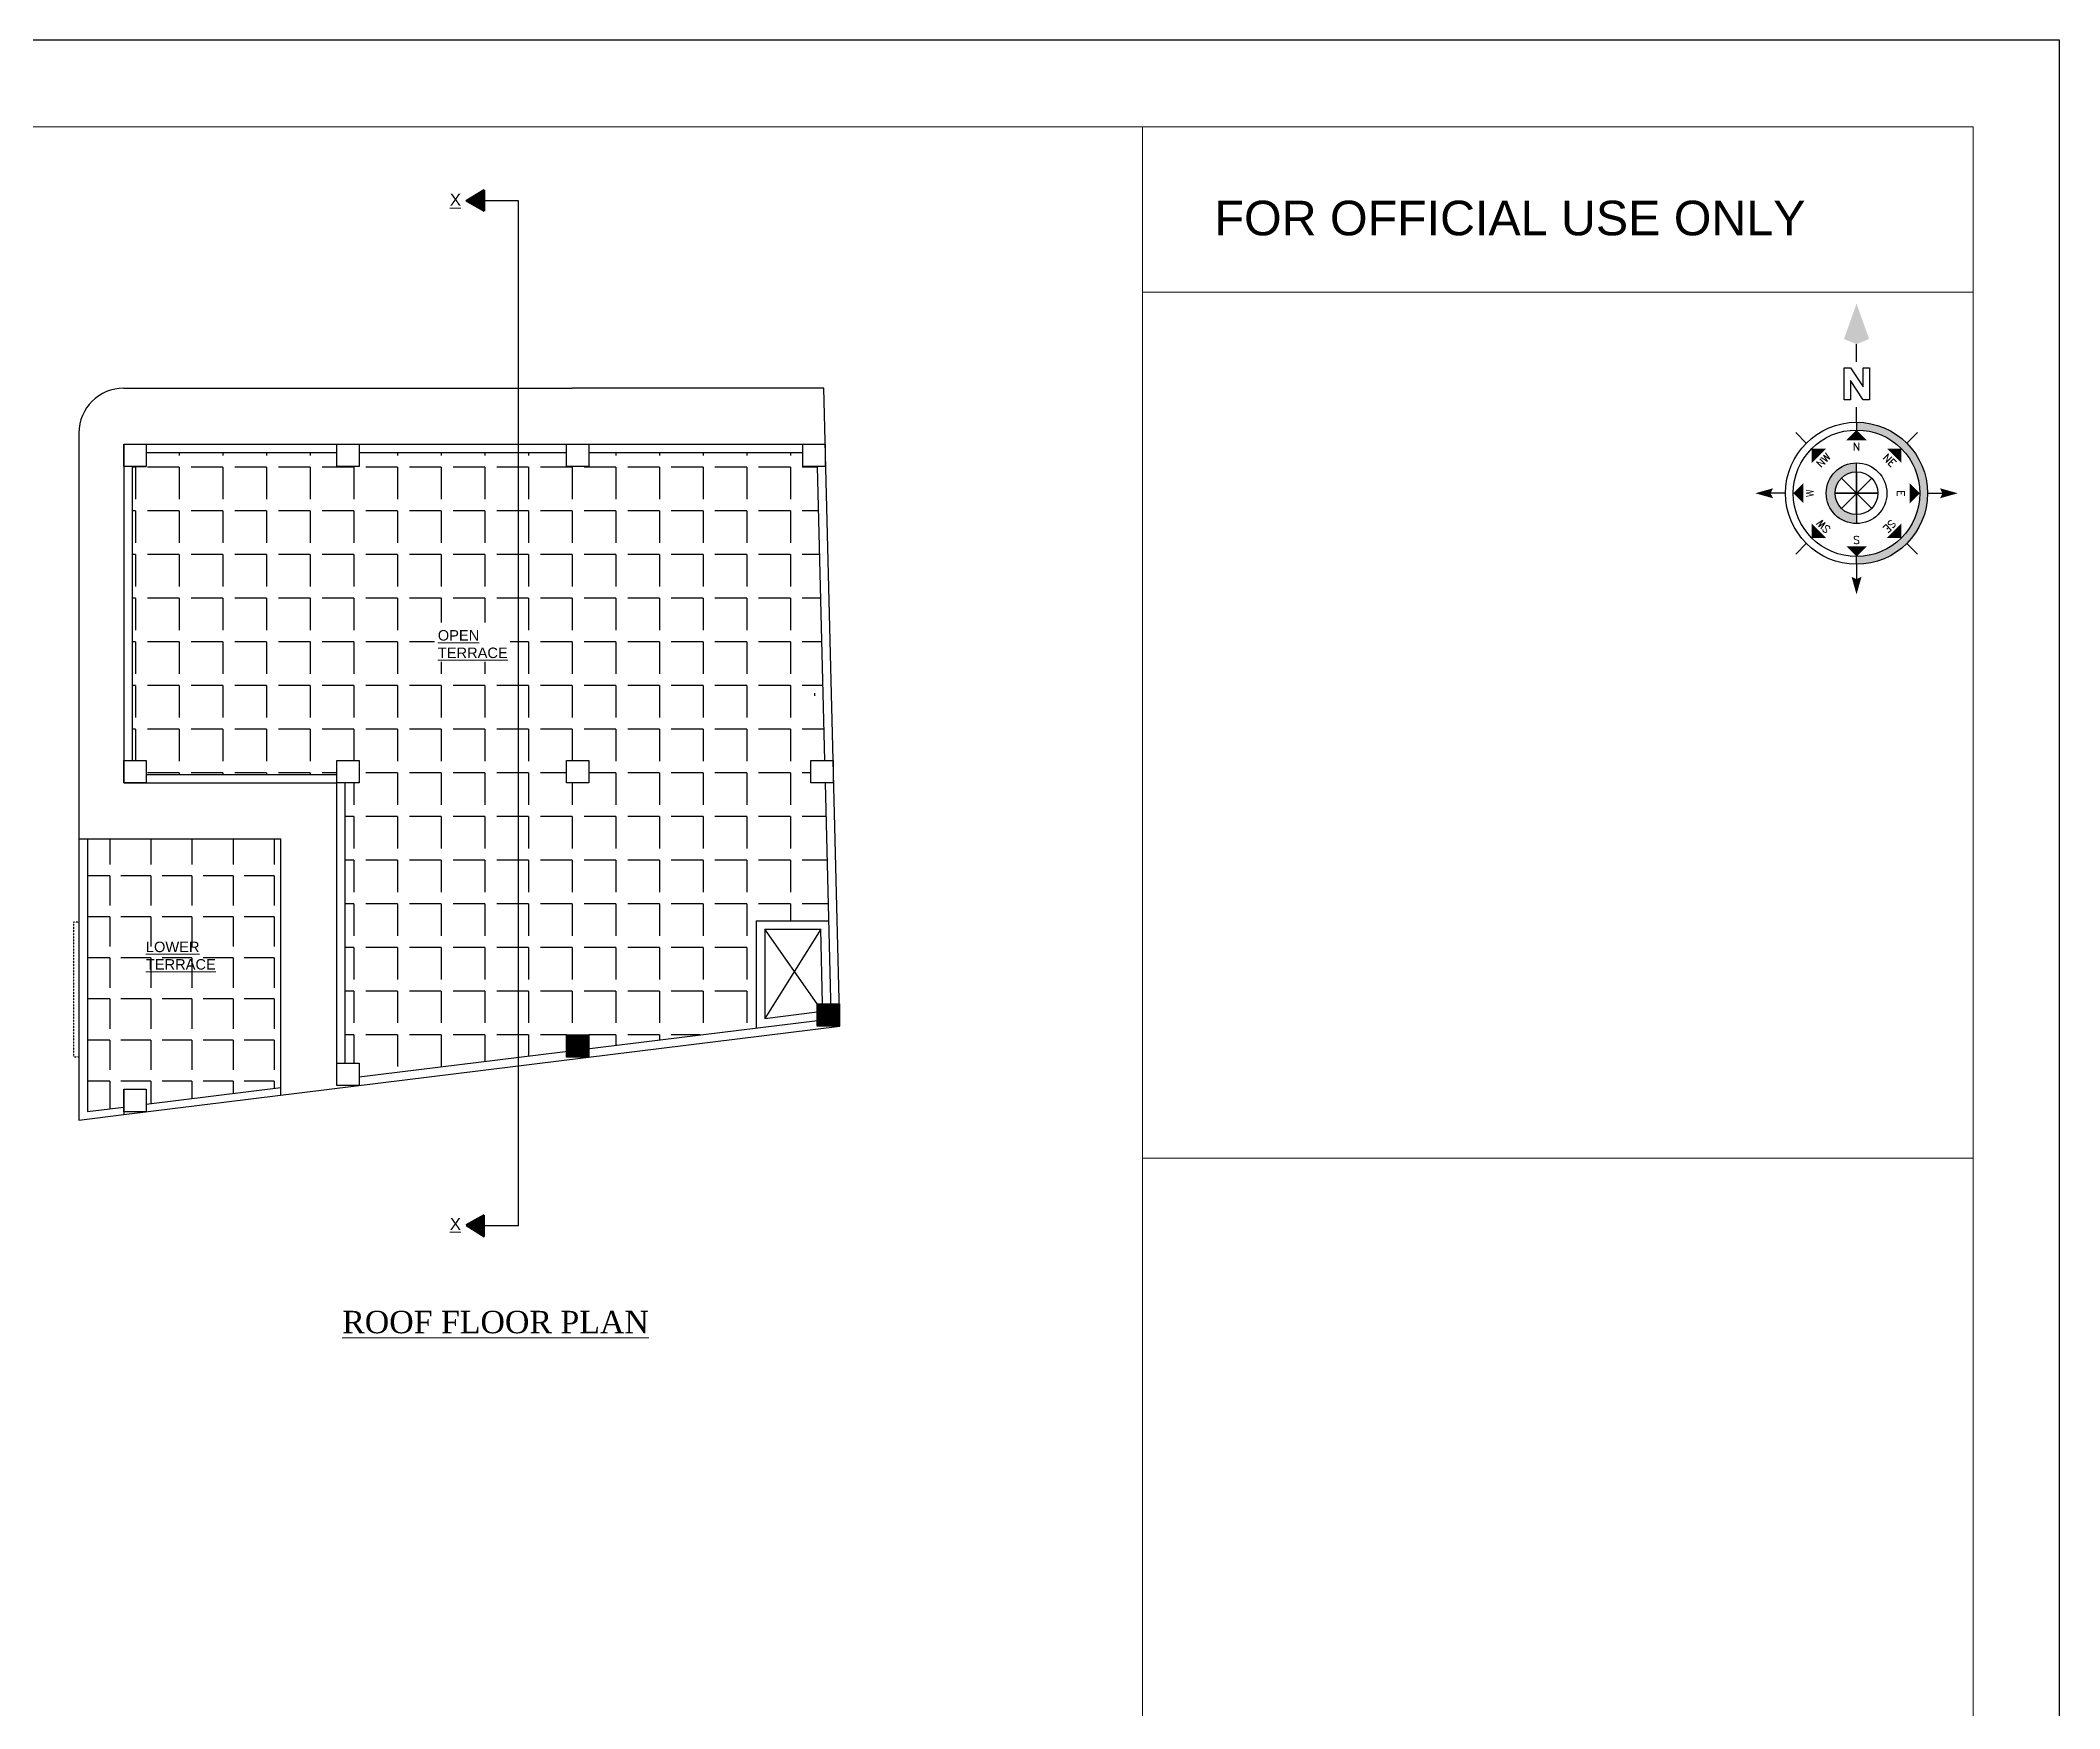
# Model space of a CAD drawing. Header units: inches. Extents: x -111 to 45239, y -6849 to 1261.
# Drawn here: x 26711 to 27792, y -1087 to -193 of the extents above; entities that cross this region are included whole.
import ezdxf
from ezdxf.enums import TextEntityAlignment as Align

# ---------------------------------------------------------------- set-up
doc = ezdxf.new("R2010")
doc.units = ezdxf.units.IN
doc.header["$LTSCALE"] = 0.5
doc.header["$MEASUREMENT"] = 0
doc.linetypes.add('DASH', pattern=[0.35, 0.25, -0.1])
for name, color, linetype, lineweight in [('ELE1', 3, 'Continuous', 9), ('TEXT', 220, 'Continuous', 9), ('Text 0.200', 122, 'Continuous', 20), ('Toilet', 7, 'Continuous', 25), ('wall', 20, 'Continuous', 40)]:
    doc.layers.add(name, color=color, linetype=linetype, lineweight=lineweight)
doc.styles.add('Romans', font='romans.shx')
doc.styles.get("Standard").update_dxf_attribs({"font": 'arial.ttf'})

# ---------------------------------------------------------------- blocks, each defined once
blk = doc.blocks.new('Anno_North_J_Metric')
h = blk.add_hatch(color=0)
h.paths.add_polyline_path([(-4.17, 0), (-4.68, 0, 1), (4.68, 0), (4.17, 0, -1)])
h.paths.add_polyline_path([(1.41, 0), (2, 0, 1), (-2, 0), (-1.41, 0, -1)])
at = {"color": 0}
for p, q in [((0, 4.68), (0, 5.67)), ((-3.31, 3.31), (-4.01, 4.01)), ((3.31, 3.31), (4.01, 4.01)), ((0, -1.41), (0, 1.41)), ((0, 1.41), (0, -1.41)), ((-4.68, 0), (-5.67, 0)), ((-4.68, 0), (-4.17, 0)), ((-1.41, 0), (-2, 0)), ((1.41, 0), (-1.41, 0)), ((-1.41, 0), (1.41, 0)), ((1, 1), (-1, -1)), ((1, -1), (-1, 1)), ((-1, -1), (1, 1)), ((-1, 1), (1, -1)), ((1.41, 0), (2, 0)), ((4.68, 0), (4.17, 0)), ((4.68, 0), (5.67, 0)), ((8.67, 0), (9.83, 0)), ((-3.31, -3.31), (-4.01, -4.01)), ((3.31, -3.31), (4.01, -4.01)), ((0, -4.68), (0, -5.67))]:
    blk.add_line(p, q, dxfattribs=at)
at = {"color": 0, "linetype": 'ByBlock'}
for p, q in [((6.17, 0.82), (8.27, 0.82)), ((6.17, 0.4), (6.17, 0.82)), ((6.17, -0.44), (7.43, 0.4)), ((7.43, 0.4), (6.17, 0.4)), ((8.27, 0.4), (7.01, -0.44)), ((8.27, 0.82), (8.27, 0.4)), ((6.17, -0.86), (6.17, -0.44)), ((8.27, -0.86), (6.17, -0.86)), ((7.01, -0.44), (8.27, -0.44)), ((8.27, -0.44), (8.27, -0.86))]:
    blk.add_line(p, q, dxfattribs=at)
at = {"color": 0}
for radius in [4.68, 4.17, 2, 1.41]:
    blk.add_circle((0, 0), radius, dxfattribs=at)
for points in [[(-0.33, 5.5), (0, 5.67), (0, 6.67)], [(0, 6.67), (0.33, 5.5), (0, 5.67)], [(0, 4.17), (0.67, 3.5), (-0.67, 3.5)], [(-2.95, 2.95), (-2, 2.95), (-2.95, 2)], [(2.95, 2.95), (2.95, 2), (2, 2.95)], [(-6.67, 0), (-5.5, 0.33), (-5.67, 0)], [(-5.5, -0.33), (-5.67, 0), (-6.67, 0)], [(-4.17, 0), (-3.5, 0.67), (-3.5, -0.67)], [(4.17, 0), (3.5, -0.67), (3.5, 0.67)], [(12.5, 0), (10.17, 0.83), (9.83, 0)], [(9.83, 0), (10.17, -0.83), (12.5, 0)], [(-2.95, -2.95), (-2.95, -2), (-2, -2.95)], [(2.95, -2.95), (2, -2.95), (2.95, -2)], [(0, -4.17), (-0.67, -3.5), (0.67, -3.5)], [(0, -6.67), (-0.33, -5.5), (0, -5.67)], [(0.33, -5.5), (0, -5.67), (0, -6.67)]]:
    blk.add_solid(points, dxfattribs=at)
at = {"color": 0, "style": 'Romans'}
blk.add_text('W', height=0.5, dxfattribs=at).set_placement((0, 2.83), align=Align.CENTER)
for s, rotation, p in [('SW', 45, (-2, 2)), ('NW', 315, (2, 2)), ('S', 270, (-3.33, 0)), ('N', 270, (2.83, 0)), ('SE', 135, (-2, -2)), ('NE', 225, (2, -2)), ('E', 180, (0, -2.67))]:
    blk.add_text(s, height=0.5, rotation=rotation, dxfattribs=at).set_placement(p, align=Align.CENTER)

msp = doc.modelspace()

# ---------------------------------------------------------------- hatches: boundary and pattern name
at = {"layer": 'Toilet'}
h = msp.add_hatch(dxfattribs=at)
h.set_pattern_fill('ANGLE', color=256, scale=85, angle=-180, style=0)
h.set_pattern_definition([(180, (-13116.126, -4886.646), (-8e-15, -23.375), [17, -6.375]), (270, (-13116.126, -4886.646), (23.375, -9e-15), [17, -6.375])])
h.paths.add_polyline_path([(27094, -664.8), (27132.9, -664.8), (27131, -590.9), (27123.2, -590.9), (27123.2, -578.9), (27130.7, -578.9), (27126.7, -421.6), (27118.9, -421.6), (27118.9, -414.1), (27004.4, -414.1), (27004.4, -421.6), (26992.4, -421.6), (26992.4, -414.1), (26966.5, -414.1), (26966.5, -737.9), (26992.4, -734.7), (26992.4, -725.8), (27004.4, -725.8), (27004.4, -733.2), (27094, -722.2), (27094, -714.2)])
h.paths.add_polyline_path([(27004.4, -590.9), (26992.4, -590.9), (26992.4, -578.9), (27004.4, -578.9)], flags=16)
h.paths.add_polyline_path([(26966.5, -414.1), (26881.4, -414.1), (26881.4, -421.6), (26869.4, -421.6), (26869.4, -414.1), (26767.4, -414.1), (26767.4, -421.6), (26759.9, -421.6), (26759.9, -578.9), (26767.4, -578.9), (26767.4, -586.4), (26869.4, -586.4), (26869.4, -578.9), (26881.4, -578.9), (26881.4, -590.9), (26873.9, -590.9), (26873.9, -741), (26881.4, -741), (26881.4, -748.4), (26966.5, -737.9)])
h.paths.add_polyline_path([(26921.7, -526.1), (26962.2, -526.1), (26962.2, -505.1), (26921.7, -505.1)], flags=16)
h = msp.add_hatch(dxfattribs=at)
h.set_pattern_fill('ANGLE', color=256, scale=80, angle=-180, style=0)
h.set_pattern_definition([(180, (-13116.126, -4886.646), (-7e-15, -22), [16, -6]), (270, (-13116.126, -4886.646), (22, -8e-15), [16, -6])])
h.paths.add_polyline_path([(26735.9, -620.9), (26735.9, -766.9), (26755.4, -764.5), (26755.4, -755), (26767.4, -755), (26767.4, -763), (26839.4, -754.1), (26839.4, -620.9)])
h.paths.add_polyline_path([(26765.3, -692.9), (26805.9, -692.9), (26805.9, -671.9), (26765.3, -671.9)], flags=24)
for points in [[(27138.5, -709.2), (27126.5, -709.2), (27126.5, -721.2), (27138.5, -721.2)], [(27004.4, -725.8), (26992.4, -725.8), (26992.4, -737.8), (27004.4, -737.8)]]:
    msp.add_hatch(color=1, dxfattribs=at).paths.add_polyline_path(points)
at = {"layer": 'wall', "ltscale": 5}
h = msp.add_hatch(color=2, dxfattribs=at)
h.dxf.hatch_style = 1
h.paths.add_polyline_path([(26938.7, -279.4), (26948.4, -273.4), (26948.4, -284.9)])
h = msp.add_hatch(color=2, dxfattribs=at)
h.dxf.hatch_style = 1
h.paths.add_polyline_path([(26938.7, -827.8), (26948.4, -833.9), (26948.4, -822.4)])

# ---------------------------------------------------------------- linework, layer by layer
at = {"layer": 'Defpoints'}
msp.add_lwpolyline([(27791.7, -193.4), (24614.1, -193.4), (24614.1, -2441.4), (27791.7, -2441.4)], close=True, dxfattribs=at)
at = {"layer": 'ELE1'}
for p, q in [((27300.7, -2395.1), (27300.7, -239.7)), ((27745.4, -328.3), (27300.7, -328.3)), ((27745.4, -791.8), (27300.7, -791.8))]:
    msp.add_line(p, q, dxfattribs=at)
msp.add_lwpolyline([(24660.4, -239.7), (27745.4, -239.7), (27745.4, -2395.1), (24660.4, -2395.1)], close=True, dxfattribs=at)
at = {"layer": 'Toilet'}
for p, q in [((26948.4, -279.1), (26966.5, -279.1)), ((26966.5, -279.1), (26966.5, -828.1)), ((26755.4, -379.6), (26995.4, -379.6)), ((27130.2, -379.6), (26995.4, -379.6)), ((27138.8, -721.2), (27130.2, -379.6)), ((26731.4, -403.6), (26731.4, -445.1)), ((26755.4, -409.6), (26755.4, -421.6)), ((26767.4, -409.6), (26869.4, -409.6)), ((26872.4, -409.6), (27130.8, -409.6)), ((26767.4, -414.1), (26869.4, -414.1)), ((26881.4, -414.1), (26992.4, -414.1)), ((27004.4, -414.1), (27118.9, -414.1)), ((26755.4, -421.6), (26755.4, -578.9)), ((26759.9, -421.6), (26767.4, -421.6)), ((26759.9, -421.6), (26759.9, -578.9)), ((27130.7, -578.9), (27126.7, -421.6)), ((26731.4, -433.3), (26731.4, -771.5)), ((27125.4, -544.4), (27125.3, -542.9)), ((26755.4, -578.9), (26755.4, -590.9)), ((26755.4, -590.9), (26869.4, -590.9)), ((26764.4, -590.9), (26823.9, -590.9)), ((26767.4, -586.4), (26869.4, -586.4)), ((26869.4, -741), (26869.4, -590.9)), ((26873.9, -741), (26873.9, -590.9)), ((27134.3, -721.3), (27131, -590.9)), ((26731.4, -620.9), (26839.4, -620.9)), ((26735.9, -620.9), (26735.9, -766.9)), ((26839.4, -758.1), (26839.4, -620.9)), ((27094, -664.8), (27132.9, -664.8)), ((27094, -664.8), (27094, -717.6)), ((27098.5, -669.3), (27128.5, -669.3)), ((27098.5, -669.3), (27098.5, -717.1)), ((27126.5, -709.2), (27098.5, -669.3)), ((27128.5, -669.3), (27098.5, -717.1)), ((27129.5, -709.2), (27128.5, -669.3)), ((26755.4, -768.5), (27138.8, -721.2)), ((26881.4, -748.4), (27138.3, -716.7)), ((27094, -714.2), (27094, -722.2)), ((27098.5, -717.1), (27126.5, -713.6)), ((27098.5, -714.2), (27098.5, -717.1)), ((26755.4, -755), (26755.4, -768.5)), ((26767.4, -763), (26839.4, -754.1)), ((26735.9, -766.9), (26755.4, -764.5)), ((26731.4, -771.5), (26755.4, -768.5)), ((26966.5, -828.1), (26948.4, -828.1))]:
    msp.add_line(p, q, dxfattribs=at)
at = {"layer": 'Toilet', "color": 1, "linetype": 'DASH', "ltscale": 0.1}
for p, q in [((26731.4, -665.6), (26728.4, -665.6)), ((26728.4, -665.6), (26728.4, -737.6)), ((26728.4, -737.6), (26731.4, -737.6))]:
    msp.add_line(p, q, dxfattribs=at)
at = {"layer": 'Toilet'}
for points in [[(26755.4, -409.6), (26767.4, -409.6), (26767.4, -421.6), (26755.4, -421.6)], [(26869.4, -409.6), (26881.4, -409.6), (26881.4, -421.6), (26869.4, -421.6)], [(26992.4, -409.6), (27004.4, -409.6), (27004.4, -421.6), (26992.4, -421.6)], [(27118.9, -409.6), (27130.9, -409.6), (27130.9, -421.6), (27118.9, -421.6)], [(26755.4, -578.9), (26767.4, -578.9), (26767.4, -590.9), (26755.4, -590.9)], [(26869.4, -578.9), (26881.4, -578.9), (26881.4, -590.9), (26869.4, -590.9)], [(26992.4, -578.9), (27004.4, -578.9), (27004.4, -590.9), (26992.4, -590.9)], [(27123.2, -578.9), (27135.2, -578.9), (27135.2, -590.9), (27123.2, -590.9)], [(27126.5, -709.2), (27138.5, -709.2), (27138.5, -721.2), (27126.5, -721.2)], [(26992.4, -725.8), (27004.4, -725.8), (27004.4, -737.8), (26992.4, -737.8)], [(26869.4, -741), (26881.4, -741), (26881.4, -753), (26869.4, -753)], [(26755.4, -755), (26767.4, -755), (26767.4, -767), (26755.4, -767)]]:
    msp.add_lwpolyline(points, close=True, dxfattribs=at)
msp.add_arc((26755.4, -403.6), 24, 90, 180, dxfattribs=at)
at = {"layer": 'wall', "color": 1, "ltscale": 5}
for p, q in [((26938.7, -279.4), (26948.4, -273.4)), ((26948.4, -284.9), (26938.7, -279.4)), ((26948.4, -273.4), (26948.4, -284.9)), ((26948.4, -822.4), (26938.7, -827.8)), ((26938.7, -827.8), (26948.4, -833.9)), ((26948.4, -833.9), (26948.4, -822.4))]:
    msp.add_line(p, q, dxfattribs=at)

# ---------------------------------------------------------------- block references
at = {"color": 0, "lineweight": 20, "ltscale": 0.5, "xscale": 8.12160000007134, "yscale": 8.12160000007134, "zscale": 8.12159999999858, "rotation": 90}
msp.add_blockref('Anno_North_J_Metric', (27683, -435.9), dxfattribs=at)

# ---------------------------------------------------------------- texts
at = {"layer": 'TEXT'}
msp.add_text('FOR OFFICIAL USE ONLY', height=18.527, dxfattribs=at).set_placement((27339.3, -297.8))
for s, insert, char_height, width, attachment_point in [('{\\LX}', (26935.9, -281.9), 6.38, 70.678, 9), ('{\\LOPEN\\PTERRACE}', (26923.5, -524.2), 5.61, 62.162, 7), ('{\\LLOWER\\fArial TUR|b0|i0|c162|p34;\\PTERRACE}', (26767.2, -691), 5.609, 62.162, 7), ('{\\LX}', (26935.9, -830.3), 6.38, 70.678, 9)]:
    msp.add_mtext(s, dxfattribs=dict(at, insert=insert, char_height=char_height, width=width, attachment_point=attachment_point))
at = {"layer": 'Text 0.200', "ltscale": 10, "insert": (26954.4, -853.6), "char_height": 12, "width": 191.016, "attachment_point": 2}
msp.add_mtext('{\\fTimes New Roman|b0|i0|c0|p18;\\L\\PROOF FLOOR PLAN}', dxfattribs=at)

doc.saveas('drawing.dxf')
